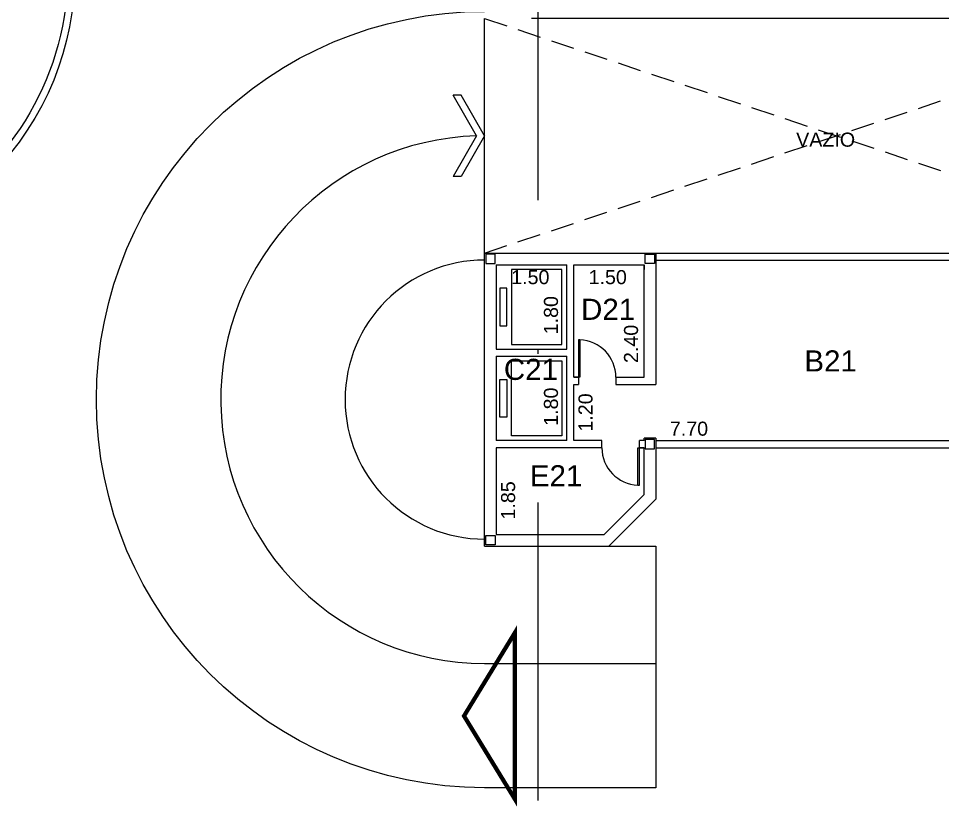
# Model space of a CAD drawing. Extents: x 964 to 1225, y -27 to 210.
# Drawn here: x 1072.59 to 1092.29, y 62.73 to 79.53 of the extents above; entities that cross this region are included whole.
import ezdxf

# ---------------------------------------------------------------- set-up
doc = ezdxf.new("R2010")
doc.units = 0
doc.header["$LTSCALE"] = 2
doc.header["$PDMODE"] = 3
doc.linetypes.add('DASHDOT2', pattern=[12.7, 6.35, -3.175, 0, -3.175])
doc.linetypes.add('HIDDEN', pattern=[0.375, 0.25, -0.125])
doc.layers.get('0').update_dxf_attribs({"linetype": 'CONTINUOUS'})
doc.layers.get('DEFPOINTS').update_dxf_attribs({"linetype": 'CONTINUOUS'})
for name, color, linetype in [('02', 2, 'CONTINUOUS'), ('DIVISÓRIAS-ARY', 2, 'CONTINUOUS'), ('INDIC-CORTE-TBS', 4, 'DASHDOT2'), ('PAREDE-ALTA-ARY', 1, 'CONTINUOUS'), ('PAREDE-BAIXA-ARY', 2, 'CONTINUOUS'), ('PILARES-SECUND-ARY', 5, 'CONTINUOUS'), ('RAMPA-ARY', 2, 'CONTINUOUS'), ('RAMPA-INT-ARY', 7, 'CONTINUOUS'), ('RAMPA-PROJ-ARY', 7, 'HIDDEN'), ('TEXTO-PB-COR-ARY', 12, 'CONTINUOUS'), ('TEXTO-PB-COTAS-ARY', 12, 'CONTINUOUS')]:
    doc.layers.add(name, color=color, linetype=linetype)
doc.styles.add('ARIAL', font='arial.ttf', dxfattribs={"height": 0.5})
doc.styles.add('SEM_ESCALA', font='arial.ttf')
doc.dimstyles.new('DIMTIC100-ARY', dxfattribs={"dimtxt": 0.3, "dimasz": 0.12, "dimexe": 0.1, "dimexo": 0.15, "dimgap": 0.1, "dimtad": 1, "dimjust": 1, "dimtoh": 1, "dimrnd": 0.01, "dimzin": 0, "dimdsep": 46, "dimtxsty": 'SEM_ESCALA', "dimblk1": 'NONE', "dimblk2": 'NONE', "dimsah": 1, "dimcen": -0.1, "dimdle": 0.06, "dimse1": 1, "dimse2": 1, "dimsd1": 1, "dimsd2": 1, "dimclrd": 1, "dimclre": 1, "dimclrt": 2, "dimadec": 0, "dimazin": 0, "dimtfac": 1, "dimtix": 1, "dimtmove": 2, "dimatfit": 3, "dimldrblk": 'NONE', "dimfxl": 1, "dimtolj": 1, "dimtzin": 0, "dimarcsym": 0})

# ---------------------------------------------------------------- blocks, each defined once
blk = doc.blocks.new('*D17')
at = {"layer": 'DEFPOINTS', "color": 0, "linetype": 'ByBlock', "ltscale": 0.5}
for p in [(1086.177, 70.53), (1093.877, 70.53), (1093.877, 70.53)]:
    blk.add_point(p, dxfattribs=at)
at = {"color": 2, "linetype": 'ByBlock', "ltscale": 0.5, "insert": (1086.885, 70.783), "char_height": 0.3, "attachment_point": 5, "style": 'SEM_ESCALA'}
blk.add_mtext('\\A1;7.70', dxfattribs=at)
blk = doc.blocks.new('_NONE')
at = {"color": 0, "linetype": 'ByBlock', "ltscale": 0.5}
blk.add_circle((0, 0), 0.25, dxfattribs=at)
blk = doc.blocks.new('*D87')
at = {"layer": 'DEFPOINTS', "color": 0, "linetype": 'ByBlock', "ltscale": 0.5}
for p in [(1073.975, 61.727), (1073.975, 59.927), (1073.975, 59.927)]:
    blk.add_point(p, dxfattribs=at)
at = {"color": 2, "linetype": 'ByBlock', "ltscale": 0.5, "insert": (1073.722, 60.651), "char_height": 0.3, "attachment_point": 5, "rotation": 90, "style": 'SEM_ESCALA'}
blk.add_mtext('\\A1;1.80', dxfattribs=at)
blk = doc.blocks.new('*D86')
at = {"layer": 'DEFPOINTS', "color": 0, "linetype": 'ByBlock', "ltscale": 0.5}
for p in [(1084.934, 74.28), (1084.934, 71.88), (1084.934, 71.88)]:
    blk.add_point(p, dxfattribs=at)
at = {"color": 2, "linetype": 'ByBlock', "ltscale": 0.5, "insert": (1084.68, 72.592), "char_height": 0.3, "attachment_point": 5, "rotation": 90, "style": 'SEM_ESCALA'}
blk.add_mtext('\\A1;2.40', dxfattribs=at)
blk = doc.blocks.new('*D88')
at = {"layer": 'DEFPOINTS', "color": 0, "linetype": 'ByBlock', "ltscale": 0.5}
for p in [(1073.062, 59.777), (1073.062, 57.927), (1073.062, 57.927)]:
    blk.add_point(p, dxfattribs=at)
at = {"color": 2, "linetype": 'ByBlock', "ltscale": 0.5, "insert": (1072.808, 58.653), "char_height": 0.3, "attachment_point": 5, "rotation": 90, "style": 'SEM_ESCALA'}
blk.add_mtext('\\A1;1.85', dxfattribs=at)
blk = doc.blocks.new('*D90')
at = {"layer": 'DEFPOINTS', "color": 0, "linetype": 'ByBlock', "ltscale": 0.5}
for p in [(1073.975, 63.677), (1073.975, 61.877), (1073.975, 61.877)]:
    blk.add_point(p, dxfattribs=at)
at = {"color": 2, "linetype": 'ByBlock', "ltscale": 0.5, "insert": (1073.722, 62.601), "char_height": 0.3, "attachment_point": 5, "rotation": 90, "style": 'SEM_ESCALA'}
blk.add_mtext('\\A1;1.80', dxfattribs=at)
blk = doc.blocks.new('*D89')
at = {"layer": 'DEFPOINTS', "color": 0, "linetype": 'ByBlock', "ltscale": 0.5}
for p in [(1072.555, 63.158), (1074.055, 62.649), (1072.555, 60.749)]:
    blk.add_point(p, dxfattribs=at)
at = {"color": 2, "linetype": 'ByBlock', "ltscale": 0.5, "insert": (1073.28, 63.411), "char_height": 0.3, "attachment_point": 5, "style": 'SEM_ESCALA'}
blk.add_mtext('\\A1;1.50', dxfattribs=at)
blk = doc.blocks.new('*D91')
at = {"layer": 'DEFPOINTS', "color": 0, "linetype": 'ByBlock', "ltscale": 0.5}
for p in [(1084.934, 71.73), (1084.934, 70.53), (1084.934, 70.53)]:
    blk.add_point(p, dxfattribs=at)
at = {"color": 2, "linetype": 'ByBlock', "ltscale": 0.5, "insert": (1084.68, 71.13), "char_height": 0.3, "attachment_point": 5, "rotation": 90, "style": 'SEM_ESCALA'}
blk.add_mtext('\\A1;1.20', dxfattribs=at)
blk = doc.blocks.new('*D92')
at = {"layer": 'DEFPOINTS', "color": 0, "linetype": 'ByBlock', "ltscale": 0.5}
for p in [(1082.777, 73.761), (1084.277, 73.253), (1082.777, 71.353)]:
    blk.add_point(p, dxfattribs=at)
at = {"color": 2, "linetype": 'ByBlock', "ltscale": 0.5, "insert": (1083.502, 74.014), "char_height": 0.3, "attachment_point": 5, "style": 'SEM_ESCALA'}
blk.add_mtext('\\A1;1.50', dxfattribs=at)

msp = doc.modelspace()

# ---------------------------------------------------------------- linework, layer by layer
at = {"layer": '02'}
for points in [[(1083.102, 72.58), (1084.177, 72.58), (1084.177, 74.181), (1083.102, 74.181)], [(1082.852, 72.981), (1083.002, 72.981), (1083.002, 73.781), (1082.852, 73.781)], [(1083.102, 72.23), (1084.177, 72.23), (1084.177, 70.63), (1083.102, 70.63)], [(1082.852, 71.83), (1083.002, 71.83), (1083.002, 71.03), (1082.852, 71.03)]]:
    msp.add_lwpolyline(points, close=True, dxfattribs=at)
at = {"layer": 'DIVISÓRIAS-ARY'}
for p, q in [((1085.927, 74.15), (1085.927, 74.18)), ((1084.527, 72.68), (1084.527, 71.88)), ((1084.557, 72.68), (1084.527, 72.68)), ((1084.557, 72.68), (1084.557, 71.88)), ((1084.557, 71.88), (1084.527, 71.88)), ((1085.797, 69.581), (1085.797, 70.38)), ((1085.797, 70.38), (1085.827, 70.38)), ((1085.827, 69.581), (1085.827, 70.38)), ((1085.797, 69.581), (1085.827, 69.581))]:
    msp.add_line(p, q, dxfattribs=at)
at = {"layer": 'DIVISÓRIAS-ARY', "color": 7, "ltscale": 0.5}
for centre, start, end in [((1084.527, 71.88), 0, 87.8509), ((1085.827, 70.38), 180, 267.8509)]:
    msp.add_arc(centre, 0.8, start, end, dxfattribs=at)
at = {"layer": 'INDIC-CORTE-TBS', "ltscale": 0.5}
msp.add_line((1083.671, 62.858), (1083.671, 206.296), dxfattribs=at)
at = {"layer": 'INDIC-CORTE-TBS', "linetype": 'Continuous', "ltscale": 0.5, "const_width": 0.0899}
msp.add_lwpolyline([(1083.171, 66.432), (1082.088, 64.66), (1083.171, 62.889)], close=True, dxfattribs=at)
at = {"layer": 'PAREDE-ALTA-ARY'}
for p, q in [((1082.527, 74.53), (1086.177, 74.53)), ((1082.527, 68.28), (1082.527, 74.53)), ((1086.177, 74.53), (1086.177, 71.73)), ((1082.777, 74.28), (1084.277, 74.28)), ((1082.777, 74.28), (1082.777, 72.48)), ((1084.277, 72.48), (1084.277, 74.28)), ((1084.427, 74.28), (1085.927, 74.28)), ((1084.427, 71.88), (1084.427, 74.28)), ((1085.927, 74.28), (1085.927, 74.18)), ((1085.927, 71.88), (1085.927, 74.28)), ((1084.427, 71.88), (1084.427, 73.98)), ((1082.777, 72.48), (1084.277, 72.48)), ((1082.777, 72.33), (1082.777, 70.53)), ((1082.777, 72.33), (1084.277, 72.33)), ((1084.277, 70.53), (1084.277, 72.33)), ((1084.527, 71.88), (1084.427, 71.88)), ((1084.427, 71.88), (1084.527, 71.88)), ((1084.427, 70.53), (1084.427, 71.73)), ((1084.427, 71.13), (1084.427, 71.73)), ((1084.427, 71.73), (1084.527, 71.73)), ((1084.527, 71.88), (1084.527, 71.73)), ((1085.327, 71.88), (1085.927, 71.88)), ((1085.327, 71.88), (1085.327, 71.73)), ((1085.327, 71.73), (1086.177, 71.73)), ((1085.927, 70.53), (1085.927, 70.58)), ((1086.177, 70.58), (1085.927, 70.58)), ((1086.177, 70.58), (1086.177, 69.28)), ((1084.277, 70.53), (1082.777, 70.53)), ((1085.027, 70.38), (1082.777, 70.38)), ((1082.777, 70.38), (1082.777, 68.53)), ((1085.027, 70.53), (1084.427, 70.53)), ((1085.027, 70.38), (1085.027, 70.53)), ((1085.827, 70.38), (1085.827, 70.53)), ((1085.927, 70.53), (1085.827, 70.53)), ((1085.927, 70.38), (1085.827, 70.38)), ((1085.827, 70.38), (1085.927, 70.38)), ((1085.927, 69.384), (1085.927, 70.38)), ((1086.177, 70.53), (1093.877, 70.53)), ((1086.177, 70.38), (1093.877, 70.38)), ((1085.927, 69.384), (1085.073, 68.53)), ((1085.177, 68.28), (1086.177, 69.28)), ((1082.777, 68.53), (1085.073, 68.53)), ((1082.527, 68.28), (1085.177, 68.28))]:
    msp.add_line(p, q, dxfattribs=at)
at = {"layer": 'PAREDE-BAIXA-ARY'}
for p, q in [((1096.527, 79.53), (1083.527, 79.53)), ((1086.177, 74.53), (1093.877, 74.53)), ((1086.177, 74.38), (1093.877, 74.38))]:
    msp.add_line(p, q, dxfattribs=at)
at = {"layer": 'PILARES-SECUND-ARY'}
for points in [[(1082.752, 74.505), (1082.552, 74.505), (1082.552, 74.305), (1082.752, 74.305)], [(1085.952, 74.505), (1086.152, 74.505), (1086.152, 74.305), (1085.952, 74.305)], [(1085.952, 70.355), (1086.152, 70.355), (1086.152, 70.555), (1085.952, 70.555)], [(1082.752, 68.305), (1082.552, 68.305), (1082.552, 68.505), (1082.752, 68.505)]]:
    msp.add_lwpolyline(points, close=True, dxfattribs=at)
at = {"layer": 'RAMPA-ARY'}
for points in [[(1067.103, 89.765), (1071.989, 84.879, -1), (1063.291, 76.182), (1052.765, 86.708)], [(1066.905, 89.751), (1071.883, 84.773, -1), (1063.397, 76.288), (1052.871, 86.814)]]:
    msp.add_lwpolyline(points, format="xyb", dxfattribs=at)
at = {"layer": 'RAMPA-INT-ARY'}
for p, q in [((1082.027, 77.894), (1081.854, 77.894)), ((1082.354, 77.028), (1081.854, 77.894)), ((1082.527, 77.028), (1082.027, 77.894)), ((1082.354, 77.028), (1081.854, 76.162)), ((1082.527, 77.028), (1082.027, 76.162)), ((1082.027, 76.162), (1081.854, 76.162))]:
    msp.add_line(p, q, dxfattribs=at)
at = {"layer": 'RAMPA-PROJ-ARY', "linetype": 'Continuous'}
for p, q in [((1082.527, 74.53), (1082.527, 79.53)), ((1085.177, 68.28), (1086.177, 68.28))]:
    msp.add_line(p, q, dxfattribs=at)
at = {"layer": 'RAMPA-PROJ-ARY'}
for p, q in [((1082.527, 79.53), (1097.527, 74.53)), ((1082.527, 74.53), (1097.527, 79.53))]:
    msp.add_line(p, q, dxfattribs=at)
at = {"layer": 'RAMPA-PROJ-ARY', "linetype": 'Continuous'}
for points in [[(1086.177, 68.28), (1086.177, 63.13), (1082.527, 63.13, -1), (1082.527, 79.68)], [(1082.354, 77.028, 0.984719), (1082.527, 65.78), (1086.177, 65.78)]]:
    msp.add_lwpolyline(points, format="xyb", dxfattribs=at)
msp.add_arc((1082.527, 71.405), 2.975, 90, 270, dxfattribs=at)

# ---------------------------------------------------------------- texts
at = {"layer": 'TEXTO-PB-COR-ARY', "style": 'ARIAL'}
for s, height, p in [('VAZIO', 0.3, (1089.17, 76.797)), ('D21', 0.45, (1084.584, 73.105)), ('B21', 0.45, (1089.345, 72.004)), ('C21', 0.45, (1082.938, 71.825)), ('E21', 0.45, (1083.493, 69.556))]:
    msp.add_text(s, height=height, dxfattribs=at).set_placement(p)

# ---------------------------------------------------------------- dimensions: what is measured, and where the dimension line sits
at = {"layer": 'TEXTO-PB-COTAS-ARY', "ltscale": 0.5}
for base, p1, p2, picture, middle, set_off in [((1084.197, 72.48), (1084.197, 74.28), (1084.197, 72.48), '*D90', (1083.944, 73.205), (10.222, 10.603)), ((1085.905, 71.88), (1085.905, 74.28), (1085.905, 71.88), '*D86', (1085.652, 72.592), (0.971, 0)), ((1084.197, 70.53), (1084.197, 72.33), (1084.197, 70.53), '*D87', (1083.944, 71.255), (10.222, 10.603)), ((1083.284, 68.53), (1083.284, 70.38), (1083.284, 68.53), '*D88', (1083.03, 69.256), (10.222, 10.603))]:
    dim = msp.add_linear_dim(base=base, p1=p1, p2=p2, angle=270, dimstyle='DIMTIC100-ARY', override={"dimjust": 2}, dxfattribs=at)
    dim.commit()
    dim.dimension.update_dxf_attribs({"geometry": picture, "text_midpoint": middle, "insert": set_off})
for base, p1, p2, picture, middle, set_off in [((1082.777, 73.761), (1084.277, 73.253), (1082.777, 71.353), '*D89', (1083.502, 74.014), (10.222, 10.603)), ((1084.427, 73.761), (1085.927, 73.253), (1084.427, 71.353), '*D92', (1085.152, 74.014), (1.65, 0))]:
    dim = msp.add_linear_dim(base=base, p1=p1, p2=p2, dimstyle='DIMTIC100-ARY', override={"dimjust": 2}, dxfattribs=at)
    dim.commit()
    dim.dimension.update_dxf_attribs({"geometry": picture, "text_midpoint": middle, "insert": set_off})
dim = msp.add_linear_dim(base=(1084.934, 70.53), p1=(1084.934, 71.73), p2=(1084.934, 70.53), angle=270, dimstyle='DIMTIC100-ARY', dxfattribs=at)
dim.commit()
dim.dimension.update_dxf_attribs({"geometry": '*D91', "text_midpoint": (1084.68, 71.13)})
dim = msp.add_linear_dim(base=(1093.877, 70.53), p1=(1086.177, 70.53), p2=(1093.877, 70.53), dimstyle='DIMTIC100-ARY', dxfattribs=at)
dim.commit()
dim.dimension.update_dxf_attribs({"geometry": '*D17', "text_midpoint": (1086.885, 70.783)})

doc.saveas('drawing.dxf')
